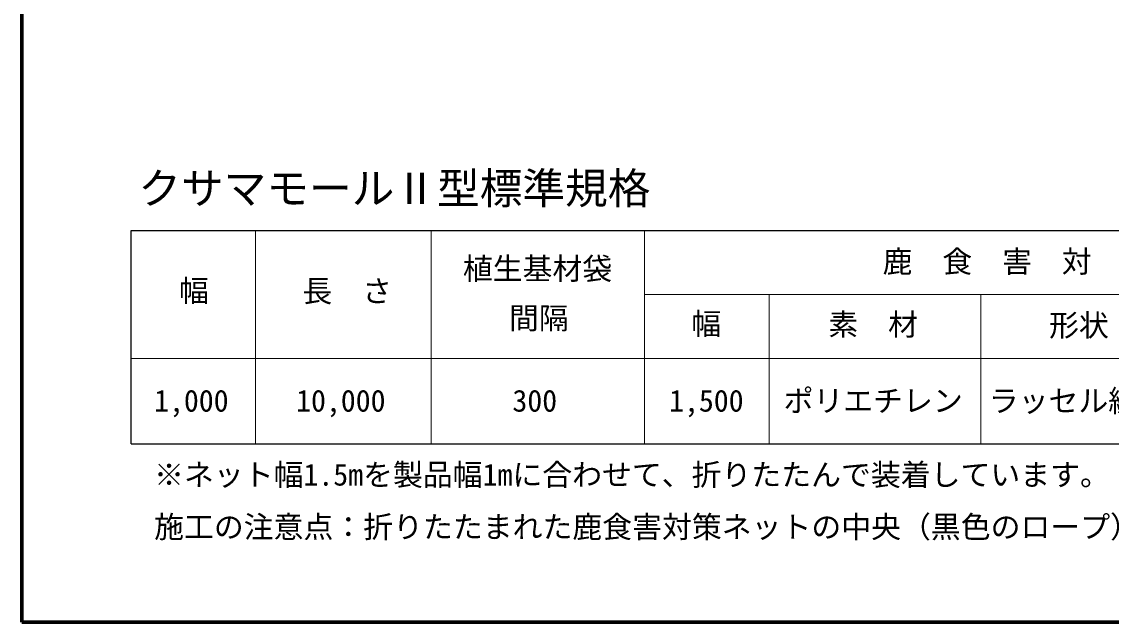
# Model space of a CAD drawing. Units: millimetres, scale not verified. Extents: x 200 to 8200, y 200 to 5838.
# Drawn here: x 200 to 2753, y 200 to 1607 of the extents above; entities that cross this region are included whole.
import ezdxf
from ezdxf.enums import TextEntityAlignment as Align

# ---------------------------------------------------------------- set-up
doc = ezdxf.new("R2010")
doc.units = ezdxf.units.MM
doc.header["$LTSCALE"] = 20
doc.layers.add('C-MTR', color=5, linetype='Continuous')
doc.layers.add('C-MTR-TXT', color=5, linetype='Continuous')
for name, color, linetype, lineweight in [('C-MTR-FRAM', 5, 'Continuous', 25), ('C-MTR-LINE', 5, 'Continuous', 13), ('C-TTL', 2, 'Continuous', 70)]:
    doc.layers.add(name, color=color, linetype=linetype, lineweight=lineweight)
doc.styles.add('ＭＳ ゴシック', font='')
doc.styles.get('ＭＳ ゴシック').set_extended_font_data('MS Gothic')

msp = doc.modelspace()

# ---------------------------------------------------------------- linework, layer by layer
at = {"layer": 'C-MTR-FRAM'}
for p, q in [((456.08, 618.52), (456.08, 1118.52)), ((456.08, 1118.52), (4249.71, 1118.52)), ((456.08, 618.52), (4249.71, 618.52))]:
    msp.add_line(p, q, dxfattribs=at)
at = {"layer": 'C-MTR-LINE'}
for p, q in [((747.78, 1118.52), (747.78, 618.52)), ((1158.9, 1118.52), (1158.9, 618.52)), ((1659.44, 1118.52), (1659.44, 618.52)), ((1659.44, 968.52), (1716.7, 968.52)), ((1716.7, 968.52), (4249.71, 968.52)), ((1951.14, 968.52), (1951.14, 618.52)), ((2446.84, 968.52), (2446.84, 618.52)), ((456.08, 818.52), (4249.71, 818.52))]:
    msp.add_line(p, q, dxfattribs=at)
at = {"layer": 'C-TTL'}
msp.add_lwpolyline([(200, 200), (8200, 200), (8200, 5740), (200, 5740)], close=True, dxfattribs=at)

# ---------------------------------------------------------------- texts
at = {"layer": 'C-MTR', "style": 'ＭＳ ゴシック'}
msp.add_text('クサマモールⅡ型標準規格', height=73.31, dxfattribs=at).set_placement((473.06, 1158.52), align=Align.BOTTOM_LEFT)
at = {"layer": 'C-MTR-TXT', "style": 'ＭＳ ゴシック'}
for s, p in [('鹿\u3000食\u3000害\u3000対\u3000策\u3000ネ\u3000ッ\u3000ト\u3000(※)', (2217, 1004.37)), ('植生基材袋', (1233.51, 987.79)), ('幅', (568.47, 936.15)), ('長\u3000さ', (857.44, 935.15)), ('間隔', (1341.41, 871.79)), ('※ネット幅1.5mを製品幅1mに合わせて、折りたたんで装着しています。', (510.05, 504.83)), ('施工の注意点：折りたたまれた鹿食害対策ネットの中央（黒色のロープ）を植生マットの中央に合わせて打設してください。', (510.05, 382.45))]:
    msp.add_text(s, height=51.32, dxfattribs=at).set_placement(p, align=Align.BOTTOM_LEFT)
for s, p in [('幅', (1804.03, 858.52)), ('素\u3000材', (2194.98, 856.88)), ('形状', (2677.03, 854.88))]:
    msp.add_text(s, height=51.32, dxfattribs=at).set_placement(p, align=Align.BOTTOM_CENTER)
for s, p in [('1,000', (510.05, 719.22)), ('10,000', (842.82, 719.22)), ('300', (1349.63, 719.22))]:
    msp.add_text(s, height=51.32, dxfattribs=at).set_placement(p, align=Align.MIDDLE_LEFT)
for s, p in [('1,500', (1804.03, 719.22)), ('ポリエチレン', (2194.98, 719.22)), ('ラッセル編み', (2675.84, 718.94))]:
    msp.add_text(s, height=51.32, dxfattribs=at).set_placement(p, align=Align.MIDDLE_CENTER)

doc.saveas('drawing.dxf')
